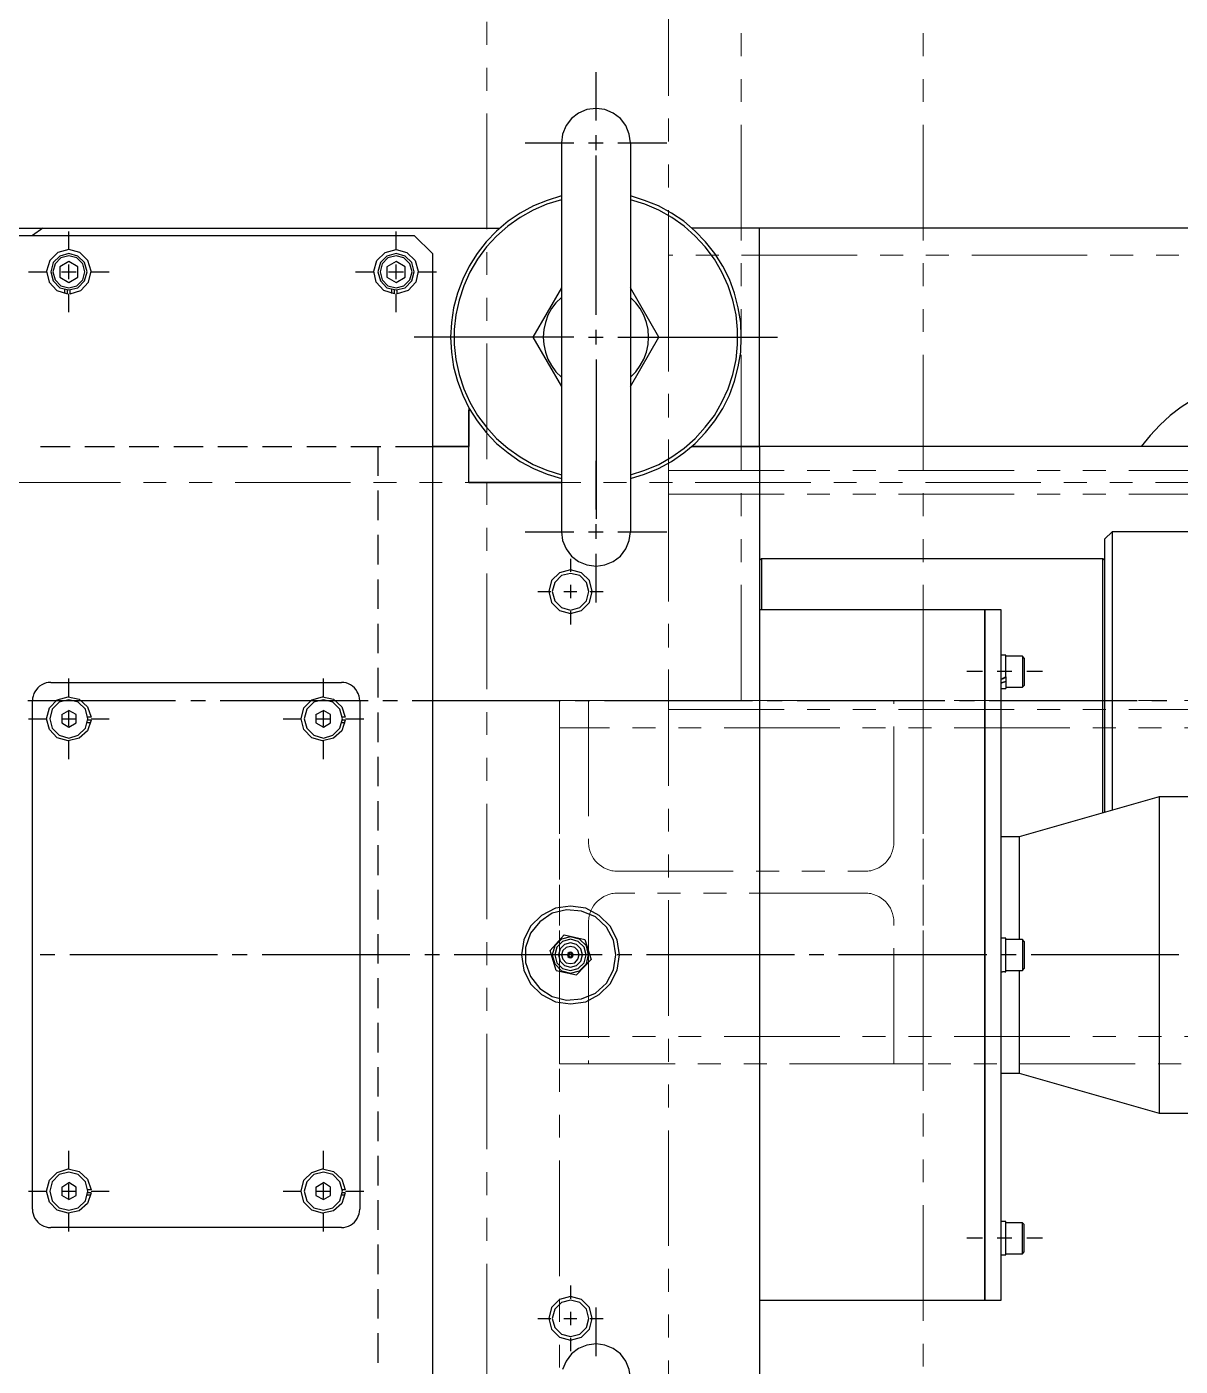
# Model space of a CAD drawing. Header units: millimetres. Extents: x -211 to 45495, y 24 to 52952.
# Drawn here: x 8537.3 to 8854.5, y 40402.3 to 40770.9 of the extents above; entities that cross this region are included whole.
import ezdxf

# ---------------------------------------------------------------- set-up
doc = ezdxf.new("R2010")
doc.units = ezdxf.units.MM
doc.linetypes.add('PHANTOM', pattern=[63.3, 31.8, -6.3, 6.3, -6.3, 6.3, -6.3])
doc.layers.add('Layer2', color=7, linetype='Continuous')

# ---------------------------------------------------------------- blocks, each defined once
blk = doc.blocks.new('BLKF1703')
at = {"layer": 'Layer2', "color": 7, "linetype": 'Continuous', "lineweight": 25}
for p, q in [((8538.85, 40445.54), (8538.85, 40444.85)), ((8538.85, 40444.85), (8539.02, 40444.24)), ((8539.02, 40444.24), (8539.19, 40443.64)), ((8539.19, 40443.64), (8539.45, 40443.04)), ((8539.45, 40443.04), (8539.88, 40442.44)), ((8539.88, 40442.44), (8540.31, 40442)), ((8540.31, 40442), (8540.74, 40441.57)), ((8540.74, 40441.57), (8541.35, 40441.14)), ((8541.35, 40441.14), (8541.95, 40440.89)), ((8541.95, 40440.89), (8542.55, 40440.71)), ((8542.55, 40440.71), (8543.15, 40440.54))]:
    blk.add_line(p, q, dxfattribs=at)
blk = doc.blocks.new('BLKF1704')
at = {"layer": 'Layer2', "color": 7, "linetype": 'Continuous', "lineweight": 25}
for p, q in [((8628.67, 40444.24), (8628.75, 40444.85)), ((8625.13, 40440.71), (8625.74, 40440.89)), ((8625.74, 40440.89), (8626.34, 40441.14)), ((8626.34, 40441.14), (8626.86, 40441.57)), ((8626.86, 40441.57), (8627.37, 40442)), ((8627.37, 40442), (8627.8, 40442.44)), ((8627.8, 40442.44), (8628.15, 40443.04)), ((8628.15, 40443.04), (8628.41, 40443.64)), ((8628.41, 40443.64), (8628.67, 40444.24)), ((8623.84, 40440.54), (8624.45, 40440.54)), ((8624.45, 40440.54), (8625.13, 40440.71))]:
    blk.add_line(p, q, dxfattribs=at)
blk = doc.blocks.new('BLKF1705')
at = {"layer": 'Layer2', "color": 7, "linetype": 'Continuous', "lineweight": 25}
for p, q in [((8625.13, 40590.38), (8624.45, 40590.47)), ((8625.74, 40590.12), (8625.13, 40590.38)), ((8626.34, 40589.86), (8625.74, 40590.12)), ((8626.86, 40589.52), (8626.34, 40589.86)), ((8627.37, 40589), (8626.86, 40589.52)), ((8627.8, 40588.57), (8627.37, 40589)), ((8628.15, 40587.97), (8627.8, 40588.57)), ((8628.41, 40587.45), (8628.15, 40587.97)), ((8628.67, 40586.76), (8628.41, 40587.45)), ((8628.75, 40586.16), (8628.67, 40586.76)), ((8628.84, 40585.47), (8628.75, 40586.16))]:
    blk.add_line(p, q, dxfattribs=at)
blk = doc.blocks.new('BLKF1706')
at = {"layer": 'Layer2', "color": 7, "linetype": 'Continuous', "lineweight": 25}
for p, q in [((8539.88, 40588.57), (8539.45, 40587.97)), ((8540.31, 40589), (8539.88, 40588.57)), ((8540.74, 40589.52), (8540.31, 40589)), ((8541.35, 40589.86), (8540.74, 40589.52)), ((8541.95, 40590.12), (8541.35, 40589.86)), ((8542.55, 40590.38), (8541.95, 40590.12)), ((8543.15, 40590.47), (8542.55, 40590.38)), ((8543.84, 40590.47), (8543.15, 40590.47)), ((8539.02, 40586.76), (8538.85, 40586.16)), ((8539.19, 40587.45), (8539.02, 40586.76)), ((8539.45, 40587.97), (8539.19, 40587.45))]:
    blk.add_line(p, q, dxfattribs=at)
blk = doc.blocks.new('BLKF1718')
at = {"layer": 'Layer2', "color": 7, "linetype": 'Continuous', "lineweight": 25}
for p, q in [((8678.87, 40526.4), (8675.86, 40523.47)), ((8682.66, 40528.38), (8678.87, 40526.4)), ((8686.79, 40528.98), (8682.66, 40528.38)), ((8691.01, 40528.38), (8686.79, 40528.98)), ((8694.72, 40526.4), (8691.01, 40528.38)), ((8697.73, 40523.47), (8694.72, 40526.4)), ((8675.86, 40523.47), (8673.96, 40519.68)), ((8699.62, 40519.68), (8697.73, 40523.47)), ((8673.96, 40519.68), (8673.36, 40515.55)), ((8700.31, 40515.55), (8699.62, 40519.68)), ((8673.36, 40515.55), (8673.96, 40511.33)), ((8673.96, 40511.33), (8675.86, 40507.54)), ((8697.73, 40507.54), (8699.62, 40511.33)), ((8675.86, 40507.54), (8678.87, 40504.61)), ((8694.72, 40504.61), (8697.73, 40507.54)), ((8678.87, 40504.61), (8682.66, 40502.63)), ((8691.01, 40502.63), (8694.72, 40504.61)), ((8682.66, 40502.63), (8686.79, 40502.03)), ((8686.79, 40502.03), (8691.01, 40502.63))]:
    blk.add_line(p, q, dxfattribs=at)
blk = doc.blocks.new('BLKF1719')
at = {"layer": 'Layer2', "color": 7, "linetype": 'Continuous', "lineweight": 25}
for p, q in [((8681.8, 40527), (8678.35, 40524.67)), ((8685.76, 40527.95), (8681.8, 40527)), ((8689.89, 40527.6), (8685.76, 40527.95)), ((8693.68, 40525.97), (8689.89, 40527.6)), ((8696.7, 40523.21), (8693.68, 40525.97)), ((8678.35, 40524.67), (8675.86, 40521.49)), ((8698.68, 40519.59), (8696.7, 40523.21)), ((8675.86, 40521.49), (8674.48, 40517.53)), ((8699.28, 40515.55), (8698.68, 40519.59)), ((8674.48, 40517.53), (8674.48, 40513.48)), ((8674.48, 40513.48), (8675.86, 40509.6)), ((8696.7, 40507.8), (8698.68, 40511.41)), ((8675.86, 40509.6), (8678.35, 40506.33)), ((8693.68, 40505.04), (8696.7, 40507.8)), ((8678.35, 40506.33), (8681.8, 40504.09)), ((8681.8, 40504.09), (8685.76, 40503.06)), ((8689.89, 40503.4), (8693.68, 40505.04)), ((8685.76, 40503.06), (8689.89, 40503.4))]:
    blk.add_line(p, q, dxfattribs=at)
blk = doc.blocks.new('BLKF1722')
at = {"layer": 'Layer2', "color": 7, "linetype": 'Continuous', "lineweight": 25}
for p, q in [((8868.58, 40673.14), (8864.96, 40671.84)), ((8872.37, 40674.17), (8868.58, 40673.14)), ((8876.16, 40674.94), (8872.37, 40674.17)), ((8879.95, 40675.37), (8876.16, 40674.94)), ((8883.82, 40675.55), (8879.95, 40675.37)), ((8861.43, 40670.21), (8858.07, 40668.4)), ((8864.96, 40671.84), (8861.43, 40670.21)), ((8854.8, 40666.25), (8851.79, 40663.92)), ((8858.07, 40668.4), (8854.8, 40666.25)), ((8851.79, 40663.92), (8848.95, 40661.34)), ((8848.95, 40661.34), (8846.28, 40658.5))]:
    blk.add_line(p, q, dxfattribs=at)
blk = doc.blocks.new('BLKF1911')
at = {"layer": 'Layer2', "color": 7, "linetype": 'Continuous', "lineweight": 25}
for p, q in [((8676.63, 40721.62), (8673.01, 40719.64)), ((8680.42, 40723.17), (8676.63, 40721.62)), ((8684.3, 40724.37), (8680.42, 40723.17)), ((8669.66, 40717.4), (8666.47, 40714.73)), ((8673.01, 40719.64), (8669.66, 40717.4)), ((8666.47, 40714.73), (8663.63, 40711.8)), ((8663.63, 40711.8), (8661.13, 40708.53)), ((8661.13, 40708.53), (8658.98, 40705.08)), ((8658.98, 40705.08), (8657.17, 40701.47)), ((8657.17, 40701.47), (8655.71, 40697.59)), ((8655.71, 40697.59), (8654.67, 40693.63)), ((8654.67, 40693.63), (8654.07, 40689.58)), ((8654.07, 40689.58), (8653.81, 40685.54)), ((8653.81, 40685.54), (8654.07, 40681.4)), ((8654.07, 40681.4), (8654.67, 40677.35)), ((8654.67, 40677.35), (8655.71, 40673.39)), ((8655.71, 40673.39), (8657.17, 40669.6)), ((8657.17, 40669.6), (8658.98, 40665.9)), ((8658.98, 40665.9), (8661.13, 40662.46)), ((8661.13, 40662.46), (8663.63, 40659.27)), ((8663.63, 40659.27), (8666.47, 40656.26)), ((8666.47, 40656.26), (8669.66, 40653.67)), ((8669.66, 40653.67), (8673.01, 40651.35)), ((8673.01, 40651.35), (8676.63, 40649.37)), ((8676.63, 40649.37), (8680.42, 40647.82))]:
    blk.add_line(p, q, dxfattribs=at)
blk = doc.blocks.new('BLKF1912')
at = {"layer": 'Layer2', "color": 7, "linetype": 'Continuous', "lineweight": 25}
for p, q in [((8710.99, 40721.62), (8707.2, 40723.17)), ((8714.61, 40719.64), (8710.99, 40721.62)), ((8717.97, 40717.4), (8714.61, 40719.64)), ((8721.15, 40714.73), (8717.97, 40717.4)), ((8723.99, 40711.8), (8721.15, 40714.73)), ((8726.49, 40708.53), (8723.99, 40711.8)), ((8728.73, 40705.08), (8726.49, 40708.53)), ((8730.54, 40701.47), (8728.73, 40705.08)), ((8731.92, 40697.59), (8730.54, 40701.47)), ((8732.95, 40693.63), (8731.92, 40697.59)), ((8733.64, 40689.58), (8732.95, 40693.63)), ((8733.81, 40685.54), (8733.64, 40689.58)), ((8733.64, 40681.4), (8733.81, 40685.54)), ((8732.95, 40677.35), (8733.64, 40681.4)), ((8731.92, 40673.39), (8732.95, 40677.35)), ((8730.54, 40669.6), (8731.92, 40673.39)), ((8728.73, 40665.9), (8730.54, 40669.6)), ((8726.49, 40662.46), (8728.73, 40665.9)), ((8723.99, 40659.27), (8726.49, 40662.46)), ((8721.15, 40656.26), (8723.99, 40659.27)), ((8717.97, 40653.67), (8721.15, 40656.26)), ((8710.99, 40649.37), (8714.61, 40651.35)), ((8714.61, 40651.35), (8717.97, 40653.67)), ((8703.33, 40646.61), (8707.2, 40647.82)), ((8707.2, 40647.82), (8710.99, 40649.37))]:
    blk.add_line(p, q, dxfattribs=at)
blk = doc.blocks.new('BLKF1913')
at = {"layer": 'Layer2', "color": 7, "linetype": 'Continuous', "lineweight": 25}
for p, q in [((8680.33, 40722.13), (8676.55, 40720.5)), ((8684.3, 40723.34), (8680.33, 40722.13)), ((8672.93, 40718.43), (8669.57, 40716.11)), ((8676.55, 40720.5), (8672.93, 40718.43)), ((8669.57, 40716.11), (8666.47, 40713.35)), ((8663.71, 40710.34), (8661.22, 40706.98)), ((8666.47, 40713.35), (8663.71, 40710.34)), ((8661.22, 40706.98), (8659.15, 40703.45)), ((8659.15, 40703.45), (8657.51, 40699.66)), ((8657.51, 40699.66), (8656.22, 40695.7)), ((8656.22, 40695.7), (8655.27, 40691.65)), ((8655.27, 40691.65), (8654.84, 40687.6)), ((8654.84, 40687.6), (8654.84, 40683.47)), ((8654.84, 40683.47), (8655.27, 40679.34)), ((8655.27, 40679.34), (8656.22, 40675.29)), ((8656.22, 40675.29), (8657.51, 40671.33)), ((8657.51, 40671.33), (8659.15, 40667.62)), ((8659.15, 40667.62), (8661.22, 40664.01)), ((8661.22, 40664.01), (8663.71, 40660.73)), ((8663.71, 40660.73), (8666.47, 40657.63)), ((8666.47, 40657.63), (8669.57, 40654.97)), ((8669.57, 40654.97), (8672.93, 40652.55)), ((8672.93, 40652.55), (8676.55, 40650.49)), ((8676.55, 40650.49), (8680.33, 40648.94))]:
    blk.add_line(p, q, dxfattribs=at)
blk = doc.blocks.new('BLKF1914')
at = {"layer": 'Layer2', "color": 7, "linetype": 'Continuous', "lineweight": 25}
for p, q in [((8711.08, 40720.5), (8707.29, 40722.13)), ((8714.69, 40718.43), (8711.08, 40720.5)), ((8718.05, 40716.11), (8714.69, 40718.43)), ((8721.15, 40713.35), (8718.05, 40716.11)), ((8723.91, 40710.34), (8721.15, 40713.35)), ((8726.41, 40706.98), (8723.91, 40710.34)), ((8728.47, 40703.45), (8726.41, 40706.98)), ((8730.19, 40699.66), (8728.47, 40703.45)), ((8731.49, 40695.7), (8730.19, 40699.66)), ((8732.35, 40691.65), (8731.49, 40695.7)), ((8732.78, 40687.6), (8732.35, 40691.65)), ((8732.78, 40683.47), (8732.78, 40687.6)), ((8732.35, 40679.34), (8732.78, 40683.47)), ((8731.49, 40675.29), (8732.35, 40679.34)), ((8730.19, 40671.33), (8731.49, 40675.29)), ((8728.47, 40667.62), (8730.19, 40671.33)), ((8726.41, 40664.01), (8728.47, 40667.62)), ((8723.91, 40660.73), (8726.41, 40664.01)), ((8721.15, 40657.63), (8723.91, 40660.73)), ((8714.69, 40652.55), (8718.05, 40654.97)), ((8718.05, 40654.97), (8721.15, 40657.63)), ((8711.08, 40650.49), (8714.69, 40652.55)), ((8703.33, 40647.65), (8707.29, 40648.94)), ((8707.29, 40648.94), (8711.08, 40650.49))]:
    blk.add_line(p, q, dxfattribs=at)
blk = doc.blocks.new('BLKF1915')
at = {"layer": 'Layer2', "color": 7, "linetype": 'Continuous', "lineweight": 25}
for p, q in [((8706, 40693.37), (8704.79, 40695.01)), ((8707.03, 40691.56), (8706, 40693.37)), ((8707.72, 40689.58), (8707.03, 40691.56)), ((8708.15, 40687.6), (8707.72, 40689.58)), ((8708.32, 40685.54), (8708.15, 40687.6)), ((8708.15, 40683.47), (8708.32, 40685.54)), ((8707.03, 40679.51), (8707.72, 40681.4)), ((8707.72, 40681.4), (8708.15, 40683.47)), ((8704.79, 40675.98), (8706, 40677.7)), ((8706, 40677.7), (8707.03, 40679.51)), ((8703.33, 40674.51), (8704.79, 40675.98))]:
    blk.add_line(p, q, dxfattribs=at)
blk = doc.blocks.new('BLKF1916')
at = {"layer": 'Layer2', "color": 7, "linetype": 'Continuous', "lineweight": 25}
for p, q in [((8684.3, 40696.47), (8682.83, 40695.01)), ((8680.59, 40691.56), (8679.9, 40689.58)), ((8681.63, 40693.37), (8680.59, 40691.56)), ((8682.83, 40695.01), (8681.63, 40693.37)), ((8679.9, 40689.58), (8679.47, 40687.6)), ((8679.47, 40687.6), (8679.3, 40685.54)), ((8679.3, 40685.54), (8679.47, 40683.47)), ((8679.47, 40683.47), (8679.9, 40681.4)), ((8679.9, 40681.4), (8680.59, 40679.51)), ((8680.59, 40679.51), (8681.63, 40677.7)), ((8681.63, 40677.7), (8682.83, 40675.98))]:
    blk.add_line(p, q, dxfattribs=at)
blk = doc.blocks.new('BLKF1917')
at = {"layer": 'Layer2', "color": 7, "linetype": 'Continuous', "lineweight": 25}
for p, q in [((8684.3, 40631.97), (8684.64, 40629.56)), ((8684.64, 40629.56), (8685.59, 40627.24)), ((8702.03, 40627.24), (8702.98, 40629.56)), ((8685.59, 40627.24), (8687.14, 40625.26)), ((8687.14, 40625.26), (8689.03, 40623.79)), ((8698.59, 40623.79), (8700.57, 40625.26)), ((8700.57, 40625.26), (8702.03, 40627.24)), ((8689.03, 40623.79), (8691.36, 40622.84)), ((8691.36, 40622.84), (8693.85, 40622.5)), ((8693.85, 40622.5), (8696.27, 40622.84)), ((8696.27, 40622.84), (8698.59, 40623.79))]:
    blk.add_line(p, q, dxfattribs=at)
blk = doc.blocks.new('BLKF1918')
at = {"layer": 'Layer2', "color": 7, "linetype": 'Continuous', "lineweight": 25}
for p, q in [((8689.03, 40747.19), (8687.14, 40745.73)), ((8691.36, 40748.14), (8689.03, 40747.19)), ((8693.85, 40748.49), (8691.36, 40748.14)), ((8696.27, 40748.14), (8693.85, 40748.49)), ((8698.59, 40747.19), (8696.27, 40748.14)), ((8700.57, 40745.73), (8698.59, 40747.19)), ((8685.59, 40743.75), (8684.64, 40741.42)), ((8687.14, 40745.73), (8685.59, 40743.75)), ((8702.03, 40743.75), (8700.57, 40745.73)), ((8702.98, 40741.42), (8702.03, 40743.75)), ((8703.33, 40739.01), (8702.98, 40741.42))]:
    blk.add_line(p, q, dxfattribs=at)
blk = doc.blocks.new('BLKF1926')
at = {"layer": 'Layer2', "color": 7, "linetype": 'Continuous', "lineweight": 25}
for p, q in [((8691.36, 40408.16), (8689.03, 40407.21)), ((8693.85, 40408.51), (8691.36, 40408.16)), ((8696.27, 40408.16), (8693.85, 40408.51)), ((8698.59, 40407.21), (8696.27, 40408.16)), ((8687.14, 40405.75), (8685.59, 40403.77)), ((8689.03, 40407.21), (8687.14, 40405.75)), ((8700.57, 40405.75), (8698.59, 40407.21)), ((8702.03, 40403.77), (8700.57, 40405.75)), ((8685.59, 40403.77), (8684.64, 40401.45)), ((8702.98, 40401.45), (8702.03, 40403.77)), ((8703.33, 40399.03), (8702.98, 40401.45))]:
    blk.add_line(p, q, dxfattribs=at)
blk = doc.blocks.new('BLKF2001')
at = {"layer": 'Layer2', "color": 7, "linetype": 'Continuous', "lineweight": 25}
for p, q in [((8806.41, 40591.93), (8806.49, 40592.02)), ((8805.29, 40591.41), (8805.46, 40591.5)), ((8805.46, 40591.5), (8805.54, 40591.5)), ((8805.54, 40591.5), (8805.63, 40591.59)), ((8805.63, 40591.59), (8805.72, 40591.67)), ((8805.72, 40591.67), (8805.89, 40591.67)), ((8805.89, 40591.67), (8805.97, 40591.76)), ((8805.97, 40591.76), (8806.06, 40591.76)), ((8806.06, 40591.76), (8806.15, 40591.84)), ((8806.15, 40591.84), (8806.32, 40591.93)), ((8806.32, 40591.93), (8806.41, 40591.93))]:
    blk.add_line(p, q, dxfattribs=at)
blk = doc.blocks.new('BLKF2002')
at = {"layer": 'Layer2', "color": 7, "linetype": 'Continuous', "lineweight": 25}
for p, q in [((8805.29, 40590.38), (8805.46, 40590.38)), ((8805.46, 40590.38), (8805.54, 40590.47)), ((8805.54, 40590.47), (8805.63, 40590.47)), ((8805.63, 40590.47), (8805.72, 40590.55)), ((8805.72, 40590.55), (8805.89, 40590.55)), ((8805.89, 40590.55), (8805.97, 40590.64)), ((8805.97, 40590.64), (8806.06, 40590.64)), ((8806.06, 40590.64), (8806.15, 40590.72)), ((8806.15, 40590.72), (8806.32, 40590.72)), ((8806.32, 40590.72), (8806.41, 40590.81)), ((8806.41, 40590.81), (8806.49, 40590.81))]:
    blk.add_line(p, q, dxfattribs=at)
blk = doc.blocks.new('BLKF2003')
at = {"layer": 'Layer2', "color": 7, "linetype": 'Continuous', "lineweight": 25}
for p, q in [((8805.29, 40591.41), (8805.46, 40591.5)), ((8805.46, 40591.5), (8805.63, 40591.5)), ((8805.63, 40591.5), (8805.72, 40591.59)), ((8805.72, 40591.59), (8805.89, 40591.59)), ((8805.89, 40591.59), (8805.97, 40591.67)), ((8805.97, 40591.67), (8806.06, 40591.67)), ((8806.06, 40591.67), (8806.15, 40591.76)), ((8806.15, 40591.76), (8806.32, 40591.76)), ((8806.32, 40591.76), (8806.41, 40591.84)), ((8806.41, 40591.84), (8806.49, 40591.84))]:
    blk.add_line(p, q, dxfattribs=at)
blk = doc.blocks.new('BLKF2004')
at = {"layer": 'Layer2', "color": 7, "linetype": 'Continuous', "lineweight": 25}
for p, q in [((8805.97, 40510.98), (8806.23, 40510.98)), ((8806.23, 40510.98), (8806.32, 40510.9)), ((8806.32, 40510.9), (8806.58, 40510.9))]:
    blk.add_line(p, q, dxfattribs=at)
blk = doc.blocks.new('BLKF2033')
at = {"layer": 'Layer2', "color": 7, "linetype": 'Continuous', "lineweight": 25}
for p, q in [((8546.17, 40585.04), (8544.27, 40583.15)), ((8548.84, 40585.73), (8546.17, 40585.04)), ((8551.42, 40585.04), (8548.84, 40585.73)), ((8553.4, 40583.15), (8551.42, 40585.04)), ((8544.27, 40583.15), (8543.58, 40580.48)), ((8554.09, 40580.48), (8553.4, 40583.15)), ((8543.58, 40580.48), (8544.27, 40577.89)), ((8544.27, 40577.89), (8546.17, 40576)), ((8551.42, 40576), (8553.4, 40577.89)), ((8546.17, 40576), (8548.84, 40575.22)), ((8548.84, 40575.22), (8551.42, 40576))]:
    blk.add_line(p, q, dxfattribs=at)
blk = doc.blocks.new('BLKF2034')
at = {"layer": 'Layer2', "color": 7, "linetype": 'Continuous', "lineweight": 25}
for p, q in [((8616.18, 40585.04), (8614.28, 40583.15)), ((8618.85, 40585.73), (8616.18, 40585.04)), ((8621.43, 40585.04), (8618.85, 40585.73)), ((8623.33, 40583.15), (8621.43, 40585.04)), ((8614.28, 40583.15), (8613.6, 40580.48)), ((8624.1, 40580.48), (8623.33, 40583.15)), ((8613.6, 40580.48), (8614.28, 40577.89)), ((8614.28, 40577.89), (8616.18, 40576)), ((8621.43, 40576), (8623.33, 40577.89)), ((8616.18, 40576), (8618.85, 40575.22)), ((8618.85, 40575.22), (8621.43, 40576))]:
    blk.add_line(p, q, dxfattribs=at)
blk = doc.blocks.new('BLKF2035')
at = {"layer": 'Layer2', "color": 7, "linetype": 'Continuous', "lineweight": 25}
for p, q in [((8548.84, 40455.78), (8546.17, 40455.09)), ((8551.42, 40455.09), (8548.84, 40455.78)), ((8544.27, 40453.11), (8543.58, 40450.53)), ((8546.17, 40455.09), (8544.27, 40453.11)), ((8553.4, 40453.11), (8551.42, 40455.09)), ((8554.09, 40450.53), (8553.4, 40453.11)), ((8543.58, 40450.53), (8544.27, 40447.86)), ((8544.27, 40447.86), (8546.17, 40445.97)), ((8546.17, 40445.97), (8548.84, 40445.28)), ((8548.84, 40445.28), (8551.42, 40445.97)), ((8551.42, 40445.97), (8553.4, 40447.86))]:
    blk.add_line(p, q, dxfattribs=at)
blk = doc.blocks.new('BLKF2036')
at = {"layer": 'Layer2', "color": 7, "linetype": 'Continuous', "lineweight": 25}
for p, q in [((8618.85, 40455.78), (8616.18, 40455.09)), ((8621.43, 40455.09), (8618.85, 40455.78)), ((8614.28, 40453.11), (8613.6, 40450.53)), ((8616.18, 40455.09), (8614.28, 40453.11)), ((8623.33, 40453.11), (8621.43, 40455.09)), ((8624.1, 40450.53), (8623.33, 40453.11)), ((8613.6, 40450.53), (8614.28, 40447.86)), ((8614.28, 40447.86), (8616.18, 40445.97)), ((8616.18, 40445.97), (8618.85, 40445.28)), ((8618.85, 40445.28), (8621.43, 40445.97)), ((8621.43, 40445.97), (8623.33, 40447.86))]:
    blk.add_line(p, q, dxfattribs=at)
blk = doc.blocks.new('BLKF2109')
at = {"layer": 'Layer2', "color": 7, "linetype": 'Continuous', "lineweight": 25}
for p, q in [((8686.36, 40515.72), (8686.28, 40515.55)), ((8686.28, 40515.55), (8686.36, 40515.29)), ((8686.53, 40515.98), (8686.36, 40515.72)), ((8686.36, 40515.29), (8686.53, 40515.12)), ((8687.05, 40515.98), (8686.53, 40515.98)), ((8686.53, 40515.12), (8686.79, 40515.03)), ((8686.79, 40515.03), (8687.05, 40515.12)), ((8687.22, 40515.72), (8687.05, 40515.98)), ((8687.05, 40515.12), (8687.22, 40515.29)), ((8687.31, 40515.55), (8687.22, 40515.72))]:
    blk.add_line(p, q, dxfattribs=at)
blk = doc.blocks.new('BLKF2110')
at = {"layer": 'Layer2', "color": 7, "linetype": 'Continuous', "lineweight": 25}
for p, q in [((8686.1, 40515.89), (8686.02, 40515.55)), ((8686.02, 40515.55), (8686.1, 40515.12)), ((8686.45, 40516.15), (8686.1, 40515.89)), ((8686.1, 40515.12), (8686.45, 40514.86)), ((8686.79, 40516.32), (8686.45, 40516.15)), ((8686.45, 40514.86), (8686.79, 40514.77)), ((8687.22, 40516.15), (8686.79, 40516.32)), ((8686.79, 40514.77), (8687.22, 40514.86)), ((8687.48, 40515.89), (8687.22, 40516.15)), ((8687.22, 40514.86), (8687.48, 40515.12)), ((8687.57, 40515.55), (8687.48, 40515.89))]:
    blk.add_line(p, q, dxfattribs=at)
blk = doc.blocks.new('BLKF2111')
at = {"layer": 'Layer2', "color": 7, "linetype": 'Continuous', "lineweight": 25}
for p, q in [((8684.73, 40516.75), (8684.38, 40515.55)), ((8684.38, 40515.55), (8684.73, 40514.34)), ((8685.59, 40517.61), (8684.73, 40516.75)), ((8686.79, 40517.87), (8685.59, 40517.61)), ((8688, 40517.61), (8686.79, 40517.87)), ((8688.86, 40516.75), (8688, 40517.61)), ((8689.2, 40515.55), (8688.86, 40516.75)), ((8684.73, 40514.34), (8685.59, 40513.39)), ((8685.59, 40513.39), (8686.79, 40513.14)), ((8686.79, 40513.14), (8688, 40513.39)), ((8688, 40513.39), (8688.86, 40514.34))]:
    blk.add_line(p, q, dxfattribs=at)
blk = doc.blocks.new('BLKF2112')
at = {"layer": 'Layer2', "color": 7, "linetype": 'Continuous', "lineweight": 25}
for p, q in [((8685.16, 40518.39), (8683.95, 40517.18)), ((8686.79, 40518.82), (8685.16, 40518.39)), ((8688.43, 40518.39), (8686.79, 40518.82)), ((8689.63, 40517.18), (8688.43, 40518.39)), ((8683.95, 40517.18), (8683.52, 40515.55)), ((8683.52, 40515.55), (8683.95, 40513.82)), ((8690.15, 40515.55), (8689.63, 40517.18)), ((8683.95, 40513.82), (8685.16, 40512.62)), ((8685.16, 40512.62), (8686.79, 40512.19)), ((8686.79, 40512.19), (8688.43, 40512.62)), ((8688.43, 40512.62), (8689.63, 40513.82))]:
    blk.add_line(p, q, dxfattribs=at)
blk = doc.blocks.new('BLKF2113')
at = {"layer": 'Layer2', "color": 7, "linetype": 'Continuous', "lineweight": 25}
for p, q in [((8684.64, 40519.25), (8683.09, 40517.7)), ((8686.79, 40519.85), (8684.64, 40519.25)), ((8688.95, 40519.25), (8686.79, 40519.85)), ((8690.58, 40517.7), (8688.95, 40519.25)), ((8683.09, 40517.7), (8682.49, 40515.55)), ((8682.49, 40515.55), (8683.09, 40513.39)), ((8691.1, 40515.55), (8690.58, 40517.7)), ((8683.09, 40513.39), (8684.64, 40511.76)), ((8684.64, 40511.76), (8686.79, 40511.24)), ((8686.79, 40511.24), (8688.95, 40511.76)), ((8688.95, 40511.76), (8690.58, 40513.39))]:
    blk.add_line(p, q, dxfattribs=at)
blk = doc.blocks.new('BLKF2114')
at = {"layer": 'Layer2', "color": 7, "linetype": 'Continuous', "lineweight": 25}
for p, q in [((8684.3, 40519.85), (8682.49, 40518.04)), ((8686.79, 40520.54), (8684.3, 40519.85)), ((8689.29, 40519.85), (8686.79, 40520.54)), ((8691.18, 40518.04), (8689.29, 40519.85)), ((8682.49, 40518.04), (8681.8, 40515.55)), ((8681.8, 40515.55), (8682.49, 40513.05)), ((8691.79, 40515.55), (8691.18, 40518.04)), ((8682.49, 40513.05), (8684.3, 40511.15)), ((8684.3, 40511.15), (8686.79, 40510.55)), ((8686.79, 40510.55), (8689.29, 40511.15)), ((8689.29, 40511.15), (8691.18, 40513.05))]:
    blk.add_line(p, q, dxfattribs=at)
blk = doc.blocks.new('BLKF2142')
at = {"layer": 'Layer2', "color": 7, "linetype": 'Continuous', "lineweight": 25}
for p, q in [((8546.6, 40707.32), (8545.05, 40705.69)), ((8548.84, 40707.93), (8546.6, 40707.32)), ((8550.99, 40707.32), (8548.84, 40707.93)), ((8552.63, 40705.69), (8550.99, 40707.32)), ((8545.05, 40705.69), (8544.45, 40703.53)), ((8544.45, 40703.53), (8545.05, 40701.29)), ((8553.23, 40703.53), (8552.63, 40705.69)), ((8545.05, 40701.29), (8546.6, 40699.66)), ((8546.6, 40699.66), (8548.84, 40699.14)), ((8548.84, 40699.14), (8550.99, 40699.66)), ((8550.99, 40699.66), (8552.63, 40701.29))]:
    blk.add_line(p, q, dxfattribs=at)
blk = doc.blocks.new('BLKF2143')
at = {"layer": 'Layer2', "color": 7, "linetype": 'Continuous', "lineweight": 25}
for p, q in [((8546.34, 40707.84), (8544.53, 40706.03)), ((8548.84, 40708.53), (8546.34, 40707.84)), ((8551.34, 40707.84), (8548.84, 40708.53)), ((8553.14, 40706.03), (8551.34, 40707.84)), ((8544.53, 40706.03), (8543.84, 40703.53)), ((8543.84, 40703.53), (8544.53, 40701.04)), ((8553.83, 40703.53), (8553.14, 40706.03)), ((8544.53, 40701.04), (8546.34, 40699.14)), ((8546.34, 40699.14), (8548.84, 40698.54)), ((8548.84, 40698.54), (8551.34, 40699.14)), ((8551.34, 40699.14), (8553.14, 40701.04))]:
    blk.add_line(p, q, dxfattribs=at)
blk = doc.blocks.new('BLKF2144')
at = {"layer": 'Layer2', "color": 7, "linetype": 'Continuous', "lineweight": 25}
for p, q in [((8636.33, 40707.84), (8634.52, 40706.03)), ((8638.83, 40708.53), (8636.33, 40707.84)), ((8641.32, 40707.84), (8638.83, 40708.53)), ((8643.13, 40706.03), (8641.32, 40707.84)), ((8634.52, 40706.03), (8633.83, 40703.53)), ((8633.83, 40703.53), (8634.52, 40701.04)), ((8643.82, 40703.53), (8643.13, 40706.03)), ((8634.52, 40701.04), (8636.33, 40699.14)), ((8636.33, 40699.14), (8638.83, 40698.54)), ((8638.83, 40698.54), (8641.32, 40699.14)), ((8641.32, 40699.14), (8643.13, 40701.04))]:
    blk.add_line(p, q, dxfattribs=at)
blk = doc.blocks.new('BLKF2145')
at = {"layer": 'Layer2', "color": 7, "linetype": 'Continuous', "lineweight": 25}
for p, q in [((8636.59, 40707.32), (8635.04, 40705.69)), ((8638.83, 40707.93), (8636.59, 40707.32)), ((8640.98, 40707.32), (8638.83, 40707.93)), ((8642.62, 40705.69), (8640.98, 40707.32)), ((8635.04, 40705.69), (8634.44, 40703.53)), ((8634.44, 40703.53), (8635.04, 40701.29)), ((8643.22, 40703.53), (8642.62, 40705.69)), ((8635.04, 40701.29), (8636.59, 40699.66)), ((8636.59, 40699.66), (8638.83, 40699.14)), ((8638.83, 40699.14), (8640.98, 40699.66)), ((8640.98, 40699.66), (8642.62, 40701.29))]:
    blk.add_line(p, q, dxfattribs=at)
blk = doc.blocks.new('BLKF2275')
at = {"layer": 'Layer2', "color": 7, "linetype": 'Continuous', "lineweight": 25}
for p, q in [((8543.58, 40706.63), (8542.72, 40703.71)), ((8545.82, 40708.79), (8543.58, 40706.63)), ((8548.84, 40709.65), (8545.82, 40708.79)), ((8551.85, 40708.79), (8548.84, 40709.65)), ((8554, 40706.63), (8551.85, 40708.79)), ((8554.95, 40703.71), (8554, 40706.63)), ((8542.72, 40703.71), (8543.41, 40700.69)), ((8554.26, 40700.69), (8554.95, 40703.71)), ((8543.41, 40700.69), (8545.48, 40698.37)), ((8552.11, 40698.37), (8554.26, 40700.69)), ((8549.18, 40697.42), (8552.11, 40698.37))]:
    blk.add_line(p, q, dxfattribs=at)
blk = doc.blocks.new('BLKF2276')
at = {"layer": 'Layer2', "color": 7, "linetype": 'Continuous', "lineweight": 25}
for p, q in [((8632.71, 40703.71), (8633.57, 40706.63)), ((8633.57, 40706.63), (8635.81, 40708.79)), ((8635.81, 40708.79), (8638.83, 40709.65)), ((8638.83, 40709.65), (8641.84, 40708.79)), ((8641.84, 40708.79), (8644.08, 40706.63)), ((8644.08, 40706.63), (8644.94, 40703.71)), ((8633.4, 40700.69), (8632.71, 40703.71)), ((8644.94, 40703.71), (8644.25, 40700.69)), ((8635.47, 40698.37), (8633.4, 40700.69)), ((8644.25, 40700.69), (8642.19, 40698.37)), ((8638.4, 40697.42), (8635.47, 40698.37))]:
    blk.add_line(p, q, dxfattribs=at)
blk = doc.blocks.new('BLKF2294')
at = {"layer": 'Layer2', "color": 7, "linetype": 'Continuous', "lineweight": 25}
for p, q in [((8543.5, 40583.49), (8545.65, 40585.73)), ((8545.65, 40585.73), (8548.67, 40586.59)), ((8548.67, 40586.59), (8551.68, 40585.9)), ((8551.68, 40585.9), (8553.92, 40583.83)), ((8542.72, 40580.48), (8543.5, 40583.49)), ((8543.5, 40577.55), (8542.72, 40580.48)), ((8545.65, 40575.31), (8543.5, 40577.55)), ((8553.92, 40577.2), (8551.68, 40575.14)), ((8554.95, 40580.13), (8553.92, 40577.2)), ((8548.67, 40574.45), (8545.65, 40575.31)), ((8551.68, 40575.14), (8548.67, 40574.45))]:
    blk.add_line(p, q, dxfattribs=at)
blk = doc.blocks.new('BLKF2295')
at = {"layer": 'Layer2', "color": 7, "linetype": 'Continuous', "lineweight": 25}
for p, q in [((8613.51, 40583.49), (8615.66, 40585.73)), ((8615.66, 40585.73), (8618.59, 40586.59)), ((8618.59, 40586.59), (8621.6, 40585.9)), ((8621.6, 40585.9), (8623.93, 40583.83)), ((8612.73, 40580.48), (8613.51, 40583.49)), ((8613.51, 40577.55), (8612.73, 40580.48)), ((8615.66, 40575.31), (8613.51, 40577.55)), ((8623.93, 40577.2), (8621.6, 40575.14)), ((8624.88, 40580.13), (8623.93, 40577.2)), ((8618.59, 40574.45), (8615.66, 40575.31)), ((8621.6, 40575.14), (8618.59, 40574.45))]:
    blk.add_line(p, q, dxfattribs=at)
blk = doc.blocks.new('BLKF2296')
at = {"layer": 'Layer2', "color": 7, "linetype": 'Continuous', "lineweight": 25}
for p, q in [((8543.5, 40453.54), (8545.65, 40455.7)), ((8545.65, 40455.7), (8548.67, 40456.64)), ((8548.67, 40456.64), (8551.68, 40455.96)), ((8551.68, 40455.96), (8553.92, 40453.8)), ((8542.72, 40450.53), (8543.5, 40453.54)), ((8543.5, 40447.52), (8542.72, 40450.53)), ((8554.95, 40450.1), (8553.92, 40447.17)), ((8545.65, 40445.28), (8543.5, 40447.52)), ((8548.67, 40444.42), (8545.65, 40445.28)), ((8551.68, 40445.1), (8548.67, 40444.42)), ((8553.92, 40447.17), (8551.68, 40445.1))]:
    blk.add_line(p, q, dxfattribs=at)
blk = doc.blocks.new('BLKF2297')
at = {"layer": 'Layer2', "color": 7, "linetype": 'Continuous', "lineweight": 25}
for p, q in [((8613.51, 40453.54), (8615.66, 40455.7)), ((8615.66, 40455.7), (8618.59, 40456.64)), ((8618.59, 40456.64), (8621.6, 40455.96)), ((8621.6, 40455.96), (8623.93, 40453.8)), ((8612.73, 40450.53), (8613.51, 40453.54)), ((8613.51, 40447.52), (8612.73, 40450.53)), ((8624.88, 40450.1), (8623.93, 40447.17)), ((8615.66, 40445.28), (8613.51, 40447.52)), ((8618.59, 40444.42), (8615.66, 40445.28)), ((8621.6, 40445.1), (8618.59, 40444.42)), ((8623.93, 40447.17), (8621.6, 40445.1))]:
    blk.add_line(p, q, dxfattribs=at)
blk = doc.blocks.new('BLKF2328')
at = {"layer": 'Layer2', "color": 7, "linetype": 'Continuous', "lineweight": 25}
for p, q in [((8686.79, 40621.47), (8683.78, 40620.69)), ((8689.81, 40620.69), (8686.79, 40621.47)), ((8681.63, 40618.54), (8680.85, 40615.52)), ((8683.78, 40620.69), (8681.63, 40618.54)), ((8692.05, 40618.54), (8689.81, 40620.69)), ((8692.82, 40615.52), (8692.05, 40618.54)), ((8680.85, 40615.52), (8681.63, 40612.51)), ((8681.63, 40612.51), (8683.78, 40610.27)), ((8689.81, 40610.27), (8692.05, 40612.51)), ((8683.78, 40610.27), (8686.79, 40609.5)), ((8686.79, 40609.5), (8689.81, 40610.27))]:
    blk.add_line(p, q, dxfattribs=at)
blk = doc.blocks.new('BLKF2329')
at = {"layer": 'Layer2', "color": 7, "linetype": 'Continuous', "lineweight": 25}
for p, q in [((8682.49, 40618.02), (8681.8, 40615.52)), ((8684.3, 40619.92), (8682.49, 40618.02)), ((8686.79, 40620.52), (8684.3, 40619.92)), ((8689.38, 40619.92), (8686.79, 40620.52)), ((8691.18, 40618.02), (8689.38, 40619.92)), ((8691.87, 40615.52), (8691.18, 40618.02)), ((8681.8, 40615.52), (8682.49, 40612.94)), ((8682.49, 40612.94), (8684.3, 40611.13)), ((8684.3, 40611.13), (8686.79, 40610.44)), ((8686.79, 40610.44), (8689.38, 40611.13)), ((8689.38, 40611.13), (8691.18, 40612.94))]:
    blk.add_line(p, q, dxfattribs=at)
blk = doc.blocks.new('BLKF2330')
at = {"layer": 'Layer2', "color": 7, "linetype": 'Continuous', "lineweight": 25}
for p, q in [((8683.78, 40420.73), (8681.63, 40418.5)), ((8686.79, 40421.51), (8683.78, 40420.73)), ((8689.81, 40420.73), (8686.79, 40421.51)), ((8692.05, 40418.5), (8689.81, 40420.73)), ((8681.63, 40418.5), (8680.85, 40415.48)), ((8680.85, 40415.48), (8681.63, 40412.55)), ((8692.82, 40415.48), (8692.05, 40418.5)), ((8681.63, 40412.55), (8683.78, 40410.31)), ((8689.81, 40410.31), (8692.05, 40412.55)), ((8683.78, 40410.31), (8686.79, 40409.54)), ((8686.79, 40409.54), (8689.81, 40410.31))]:
    blk.add_line(p, q, dxfattribs=at)
blk = doc.blocks.new('BLKF2331')
at = {"layer": 'Layer2', "color": 7, "linetype": 'Continuous', "lineweight": 25}
for p, q in [((8684.3, 40419.87), (8682.49, 40418.07)), ((8686.79, 40420.56), (8684.3, 40419.87)), ((8689.38, 40419.87), (8686.79, 40420.56)), ((8691.18, 40418.07), (8689.38, 40419.87)), ((8682.49, 40418.07), (8681.8, 40415.48)), ((8681.8, 40415.48), (8682.49, 40412.98)), ((8691.87, 40415.48), (8691.18, 40418.07)), ((8682.49, 40412.98), (8684.3, 40411.18)), ((8689.38, 40411.18), (8691.18, 40412.98)), ((8684.3, 40411.18), (8686.79, 40410.49)), ((8686.79, 40410.49), (8689.38, 40411.18))]:
    blk.add_line(p, q, dxfattribs=at)
blk = doc.blocks.new('BLKF1660')
at = {"layer": 'Layer2', "color": 7, "linetype": 'Continuous', "lineweight": 25}
for p, q in [((8693.85, 40745.13), (8693.85, 40758.47)), ((8684.64, 40741.42), (8684.3, 40739.01)), ((8693.85, 40736.95), (8693.85, 40741.08)), ((8674.31, 40739.01), (8687.74, 40739.01)), ((8684.3, 40739.01), (8684.3, 40631.97)), ((8691.79, 40739.01), (8695.83, 40739.01)), ((8699.88, 40739.01), (8713.32, 40739.01)), ((8703.33, 40739.01), (8703.33, 40631.97)), ((8693.85, 40691.65), (8693.85, 40735.48)), ((8693.85, 40719.46), (8693.85, 40732.9)), ((8707.2, 40723.17), (8703.33, 40724.37)), ((8707.29, 40722.13), (8703.33, 40723.34)), ((8530.84, 40715.5), (8667.33, 40715.5)), ((8541.69, 40715.5), (8538.85, 40713.52)), ((8548.84, 40709.65), (8548.84, 40714.64)), ((8638.83, 40709.65), (8638.83, 40714.64)), ((8908.79, 40715.5), (8720.29, 40715.5)), ((8738.81, 40655.48), (8738.81, 40715.5)), ((8525.59, 40713.52), (8643.82, 40713.52)), ((8648.82, 40708.53), (8643.82, 40713.52)), ((8548.84, 40706.38), (8546.34, 40704.91)), ((8551.34, 40704.91), (8548.84, 40706.38)), ((8638.83, 40706.38), (8636.33, 40704.91)), ((8641.32, 40704.91), (8638.83, 40706.38)), ((8648.82, 40708.53), (8648.82, 40397.47)), ((8537.73, 40703.53), (8542.72, 40703.53)), ((8546.34, 40704.91), (8546.34, 40702.07)), ((8546.77, 40703.53), (8550.82, 40703.53)), ((8548.84, 40701.47), (8548.84, 40705.51)), ((8551.34, 40702.07), (8551.34, 40704.91)), ((8552.63, 40701.29), (8553.23, 40703.53)), ((8553.14, 40701.04), (8553.83, 40703.53)), ((8554.95, 40703.53), (8559.95, 40703.53)), ((8627.72, 40703.53), (8632.71, 40703.53)), ((8636.33, 40704.91), (8636.33, 40702.07)), ((8636.76, 40703.53), (8640.89, 40703.53)), ((8638.83, 40701.47), (8638.83, 40705.51)), ((8641.32, 40702.07), (8641.32, 40704.91)), ((8642.62, 40701.29), (8643.22, 40703.53)), ((8643.13, 40701.04), (8643.82, 40703.53)), ((8644.94, 40703.53), (8649.94, 40703.53)), ((8546.34, 40702.07), (8548.84, 40700.61)), ((8548.84, 40700.61), (8551.34, 40702.07)), ((8636.33, 40702.07), (8638.83, 40700.61)), ((8638.83, 40700.61), (8641.32, 40702.07)), ((8684.3, 40699.06), (8676.46, 40685.54)), ((8711.16, 40685.54), (8703.33, 40699.06)), ((8545.48, 40698.37), (8548.41, 40697.42)), ((8547.72, 40697.51), (8547.72, 40698.62)), ((8548.41, 40697.42), (8548.41, 40698.54)), ((8548.84, 40692.42), (8548.84, 40697.42)), ((8549.18, 40697.42), (8549.18, 40698.54)), ((8637.71, 40697.51), (8637.71, 40698.62)), ((8638.4, 40697.42), (8638.4, 40698.54)), ((8638.83, 40692.42), (8638.83, 40697.42)), ((8639.17, 40697.42), (8639.17, 40698.54)), ((8642.19, 40698.37), (8639.17, 40697.42)), ((8704.79, 40695.01), (8703.33, 40696.47)), ((8687.74, 40685.54), (8643.82, 40685.54)), ((8676.46, 40685.54), (8684.3, 40671.93)), ((8691.79, 40685.54), (8695.83, 40685.54)), ((8693.85, 40683.47), (8693.85, 40687.52)), ((8699.88, 40685.54), (8743.8, 40685.54)), ((8703.33, 40671.93), (8711.16, 40685.54)), ((8693.85, 40679.42), (8693.85, 40635.5)), ((8682.83, 40675.98), (8684.3, 40674.51)), ((8658.81, 40665.99), (8658.89, 40665.99)), ((8658.81, 40665.99), (8658.81, 40655.48)), ((8658.81, 40665.47), (8659.15, 40665.47)), ((8658.81, 40645.49), (8658.81, 40665.47)), ((8846.28, 40658.5), (8843.78, 40655.48)), ((8541, 40655.48), (8549.18, 40655.48)), ((8553.23, 40655.48), (8561.41, 40655.48)), ((8565.46, 40655.48), (8573.55, 40655.48)), ((8577.69, 40655.48), (8585.78, 40655.48)), ((8589.83, 40655.48), (8598.01, 40655.48)), ((8602.06, 40655.48), (8610.15, 40655.48)), ((8614.28, 40655.48), (8622.38, 40655.48)), ((8626.43, 40655.48), (8634.61, 40655.48)), ((8633.83, 40655.48), (8633.83, 40647.39)), ((8638.65, 40655.48), (8648.82, 40655.48)), ((8648.82, 40655.48), (8658.81, 40655.48)), ((8658.81, 40655.48), (8648.82, 40655.48)), ((8658.81, 40645.49), (8658.81, 40655.48)), ((8720.29, 40655.48), (8738.81, 40655.48)), ((8898.81, 40655.48), (8720.29, 40655.48)), ((8738.81, 40655.48), (8738.81, 40375.52)), ((8693.85, 40638.09), (8693.85, 40651.52)), ((8680.33, 40648.94), (8684.3, 40647.65)), ((8680.42, 40647.82), (8684.3, 40646.61)), ((8684.3, 40645.49), (8658.81, 40645.49)), ((8658.81, 40645.49), (8684.3, 40645.49)), ((8633.83, 40643.34), (8633.83, 40635.16)), ((8693.85, 40629.99), (8693.85, 40634.04)), ((8633.83, 40631.11), (8633.83, 40622.93)), ((8674.31, 40631.97), (8687.74, 40631.97)), ((8691.79, 40631.97), (8695.83, 40631.97)), ((8699.88, 40631.97), (8713.32, 40631.97)), ((8702.98, 40629.56), (8703.33, 40631.97)), ((8835.86, 40631.97), (8833.79, 40629.99)), ((8833.79, 40554.73), (8833.79, 40629.99)), ((8835.86, 40631.97), (8835.86, 40555.33)), ((8911.29, 40631.97), (8835.86, 40631.97)), ((8693.85, 40612.51), (8693.85, 40625.94)), ((8686.79, 40624.48), (8686.79, 40620.95)), ((8739.32, 40624.48), (8738.81, 40624.05)), ((8739.32, 40624.48), (8739.32, 40610.53)), ((8833.27, 40624.48), (8739.32, 40624.48)), ((8833.27, 40554.56), (8833.27, 40624.48)), ((8833.79, 40624.05), (8833.27, 40624.48)), ((8633.83, 40618.88), (8633.83, 40610.79)), ((8677.84, 40615.52), (8681.45, 40615.52)), ((8684.98, 40615.52), (8688.6, 40615.52)), ((8686.79, 40617.33), (8686.79, 40613.72)), ((8691.18, 40612.94), (8691.87, 40615.52)), ((8692.05, 40612.51), (8692.82, 40615.52)), ((8692.22, 40615.52), (8695.83, 40615.52)), ((8800.81, 40610.53), (8738.81, 40610.53)), ((8800.81, 40420.48), (8800.81, 40610.53)), ((8805.29, 40610.53), (8800.81, 40610.53)), ((8800.81, 40610.53), (8800.81, 40420.48)), ((8805.29, 40420.48), (8805.29, 40610.53)), ((8686.79, 40610.1), (8686.79, 40606.48)), ((8633.83, 40606.66), (8633.83, 40598.56)), ((8806.58, 40598.04), (8805.29, 40598.04)), ((8806.58, 40592.02), (8806.58, 40598.04)), ((8811.14, 40597.7), (8806.58, 40597.7)), ((8811.66, 40597.18), (8811.14, 40597.7)), ((8811.14, 40597.7), (8811.14, 40589.17)), ((8811.66, 40597.18), (8811.66, 40589.69)), ((8633.83, 40594.51), (8633.83, 40586.33)), ((8800.12, 40593.48), (8795.81, 40593.48)), ((8808.21, 40593.48), (8804.17, 40593.48)), ((8806.49, 40592.02), (8806.58, 40592.02)), ((8806.58, 40592.02), (8806.58, 40591.07)), ((8816.65, 40593.48), (8812.35, 40593.48)), ((8543.84, 40590.47), (8623.84, 40590.47)), ((8548.84, 40586.59), (8548.84, 40591.59)), ((8618.85, 40586.59), (8618.85, 40591.59)), ((8624.45, 40590.47), (8623.84, 40590.47)), ((8805.29, 40588.83), (8806.58, 40588.83)), ((8806.49, 40591.84), (8806.58, 40591.93)), ((8806.49, 40590.81), (8806.58, 40590.9)), ((8806.58, 40591.07), (8806.58, 40588.83)), ((8806.58, 40589.17), (8811.14, 40589.17)), ((8811.14, 40589.17), (8811.66, 40589.69)), ((8578.2, 40585.47), (8537.56, 40585.47)), ((8538.85, 40586.16), (8538.85, 40585.47)), ((8538.85, 40445.54), (8538.85, 40585.47)), ((8586.38, 40585.47), (8582.34, 40585.47)), ((8631.16, 40585.47), (8590.43, 40585.47)), ((8628.84, 40585.47), (8628.84, 40445.54)), ((8639.26, 40585.47), (8635.21, 40585.47)), ((8684.04, 40585.47), (8643.31, 40585.47)), ((8692.13, 40585.47), (8688.08, 40585.47)), ((8736.91, 40585.47), (8696.18, 40585.47)), ((8745.01, 40585.47), (8740.96, 40585.47)), ((8789.79, 40585.47), (8749.14, 40585.47)), ((8797.97, 40585.47), (8793.83, 40585.47)), ((8842.66, 40585.47), (8802.01, 40585.47)), ((8850.84, 40585.47), (8846.71, 40585.47)), ((8546.86, 40581.68), (8548.84, 40582.8)), ((8546.86, 40581.68), (8546.86, 40579.36)), ((8550.82, 40581.68), (8548.84, 40582.8)), ((8548.84, 40578.5), (8548.84, 40582.54)), ((8550.82, 40579.36), (8550.82, 40581.68)), ((8553.92, 40583.83), (8554.95, 40580.91)), ((8554.95, 40580.91), (8554.09, 40580.91)), ((8616.78, 40581.68), (8618.85, 40582.8)), ((8616.78, 40581.68), (8616.78, 40579.36)), ((8620.83, 40581.68), (8618.85, 40582.8)), ((8618.85, 40578.5), (8618.85, 40582.54)), ((8620.83, 40579.36), (8620.83, 40581.68)), ((8623.93, 40583.83), (8624.88, 40580.91)), ((8624.88, 40580.91), (8624.02, 40580.91)), ((8633.83, 40582.28), (8633.83, 40574.1)), ((8537.73, 40580.48), (8542.72, 40580.48)), ((8546.77, 40580.48), (8550.82, 40580.48)), ((8546.86, 40579.36), (8548.84, 40578.24)), ((8548.84, 40578.24), (8550.82, 40579.36)), ((8553.4, 40577.89), (8554.09, 40580.48)), ((8554.78, 40579.36), (8553.92, 40579.36)), ((8554.95, 40580.13), (8554.09, 40580.13)), ((8554.95, 40580.48), (8559.95, 40580.48)), ((8607.74, 40580.48), (8612.73, 40580.48)), ((8616.78, 40580.48), (8620.83, 40580.48)), ((8616.78, 40579.36), (8618.85, 40578.24)), ((8618.85, 40578.24), (8620.83, 40579.36)), ((8623.33, 40577.89), (8624.1, 40580.48)), ((8624.79, 40579.36), (8623.93, 40579.36)), ((8624.88, 40580.13), (8624.02, 40580.13)), ((8624.96, 40580.48), (8629.96, 40580.48)), ((8548.84, 40569.37), (8548.84, 40574.45)), ((8618.85, 40569.37), (8618.85, 40574.45)), ((8633.83, 40570.06), (8633.83, 40561.96)), ((8848.77, 40559.03), (8810.28, 40548.01)), ((8848.77, 40559.03), (8848.77, 40471.97)), ((8863.84, 40559.03), (8848.77, 40559.03)), ((8633.83, 40557.83), (8633.83, 40549.73)), ((8810.28, 40548.01), (8805.29, 40548.01)), ((8810.28, 40548.01), (8810.28, 40519.77)), ((8633.83, 40545.69), (8633.83, 40537.51)), ((8633.83, 40533.46), (8633.83, 40525.28)), ((8633.83, 40521.23), (8633.83, 40513.14)), ((8685.07, 40521.06), (8681.2, 40516.75)), ((8685.07, 40521.06), (8690.75, 40519.77)), ((8690.75, 40519.77), (8692.48, 40514.25)), ((8806.58, 40520.11), (8805.29, 40520.11)), ((8806.58, 40510.9), (8806.58, 40520.11)), ((8811.14, 40519.77), (8806.58, 40519.77)), ((8811.14, 40519.77), (8811.14, 40511.24)), ((8811.66, 40519.25), (8811.14, 40519.77)), ((8811.66, 40519.25), (8811.66, 40511.76)), ((8544.96, 40515.55), (8540.92, 40515.55)), ((8589.74, 40515.55), (8549.1, 40515.55)), ((8597.92, 40515.55), (8593.79, 40515.55)), ((8642.62, 40515.55), (8601.97, 40515.55)), ((8650.8, 40515.55), (8646.75, 40515.55)), ((8695.49, 40515.55), (8654.84, 40515.55)), ((8682.92, 40511.24), (8681.2, 40516.75)), ((8687.22, 40515.29), (8687.31, 40515.55)), ((8687.48, 40515.12), (8687.57, 40515.55)), ((8688.86, 40514.34), (8689.2, 40515.55)), ((8689.63, 40513.82), (8690.15, 40515.55)), ((8690.58, 40513.39), (8691.1, 40515.55)), ((8691.18, 40513.05), (8691.79, 40515.55)), ((8698.68, 40511.41), (8699.28, 40515.55)), ((8703.67, 40515.55), (8699.62, 40515.55)), ((8699.62, 40511.33), (8700.31, 40515.55)), ((8748.45, 40515.55), (8707.72, 40515.55)), ((8756.55, 40515.55), (8752.5, 40515.55)), ((8801.32, 40515.55), (8760.59, 40515.55)), ((8809.42, 40515.55), (8805.37, 40515.55)), ((8854.2, 40515.55), (8813.55, 40515.55)), ((8682.92, 40511.24), (8688.51, 40510.04)), ((8692.48, 40514.25), (8688.51, 40510.04)), ((8805.29, 40510.9), (8805.63, 40510.9)), ((8805.63, 40510.9), (8805.72, 40510.98)), ((8805.72, 40510.98), (8806.58, 40510.98)), ((8806.58, 40511.24), (8811.14, 40511.24)), ((8810.28, 40511.24), (8810.28, 40483)), ((8811.14, 40511.24), (8811.66, 40511.76)), ((8633.83, 40509.09), (8633.83, 40500.91)), ((8633.83, 40496.86), (8633.83, 40488.68)), ((8633.83, 40484.63), (8633.83, 40476.54)), ((8805.29, 40483), (8810.28, 40483)), ((8810.28, 40483), (8848.77, 40471.97)), ((8633.83, 40472.4), (8633.83, 40464.31)), ((8848.77, 40471.97), (8863.84, 40471.97)), ((8548.84, 40456.64), (8548.84, 40461.64)), ((8618.85, 40456.64), (8618.85, 40461.64)), ((8633.83, 40460.26), (8633.83, 40452.08)), ((8546.86, 40451.65), (8548.84, 40452.86)), ((8550.82, 40451.65), (8548.84, 40452.86)), ((8548.84, 40448.46), (8548.84, 40452.51)), ((8553.92, 40453.8), (8554.95, 40450.87)), ((8616.78, 40451.65), (8618.85, 40452.86)), ((8620.83, 40451.65), (8618.85, 40452.86)), ((8618.85, 40448.46), (8618.85, 40452.51)), ((8623.93, 40453.8), (8624.88, 40450.87)), ((8537.73, 40450.53), (8542.72, 40450.53)), ((8546.77, 40450.53), (8550.82, 40450.53)), ((8546.86, 40451.65), (8546.86, 40449.32)), ((8548.84, 40448.2), (8546.86, 40449.32)), ((8548.84, 40448.2), (8550.82, 40449.32)), ((8550.82, 40449.32), (8550.82, 40451.65)), ((8553.4, 40447.86), (8554.09, 40450.53)), ((8554.78, 40449.41), (8553.92, 40449.41)), ((8554.95, 40450.87), (8554.09, 40450.87)), ((8554.95, 40450.1), (8554.09, 40450.1)), ((8554.95, 40450.53), (8559.95, 40450.53)), ((8607.74, 40450.53), (8612.73, 40450.53)), ((8616.78, 40451.65), (8616.78, 40449.32)), ((8616.78, 40450.53), (8620.83, 40450.53)), ((8616.78, 40449.32), (8618.85, 40448.2)), ((8618.85, 40448.2), (8620.83, 40449.32)), ((8620.83, 40449.32), (8620.83, 40451.65)), ((8623.33, 40447.86), (8624.1, 40450.53)), ((8624.79, 40449.41), (8623.93, 40449.41)), ((8624.88, 40450.87), (8624.02, 40450.87)), ((8624.88, 40450.1), (8624.02, 40450.1)), ((8624.96, 40450.53), (8629.96, 40450.53)), ((8628.75, 40444.85), (8628.84, 40445.54)), ((8633.83, 40448.03), (8633.83, 40439.85)), ((8548.84, 40439.42), (8548.84, 40444.42)), ((8618.85, 40439.42), (8618.85, 40444.42)), ((8806.58, 40442.18), (8805.29, 40442.18)), ((8806.58, 40432.96), (8806.58, 40442.18)), ((8811.14, 40441.83), (8806.58, 40441.83)), ((8811.14, 40433.31), (8811.14, 40441.83)), ((8811.66, 40441.32), (8811.14, 40441.83)), ((8811.66, 40433.82), (8811.66, 40441.32)), ((8543.15, 40440.54), (8543.84, 40440.54)), ((8623.84, 40440.54), (8543.84, 40440.54)), ((8800.12, 40437.61), (8795.81, 40437.61)), ((8808.21, 40437.61), (8804.17, 40437.61)), ((8816.65, 40437.61), (8812.35, 40437.61)), ((8633.83, 40435.8), (8633.83, 40427.71)), ((8811.14, 40433.31), (8811.66, 40433.82)), ((8805.29, 40432.96), (8806.58, 40432.96)), ((8806.58, 40433.31), (8811.14, 40433.31)), ((8633.83, 40423.58), (8633.83, 40415.48)), ((8686.79, 40424.52), (8686.79, 40420.91)), ((8738.81, 40420.48), (8800.81, 40420.48)), ((8800.81, 40420.48), (8805.29, 40420.48)), ((8677.84, 40415.48), (8681.45, 40415.48)), ((8684.98, 40415.48), (8688.6, 40415.48)), ((8686.79, 40417.29), (8686.79, 40413.67)), ((8691.18, 40412.98), (8691.87, 40415.48)), ((8692.05, 40412.55), (8692.82, 40415.48)), ((8692.22, 40415.48), (8695.83, 40415.48)), ((8693.85, 40405.15), (8693.85, 40418.5)), ((8633.83, 40411.43), (8633.83, 40403.25)), ((8686.79, 40410.14), (8686.79, 40406.53))]:
    blk.add_line(p, q, dxfattribs=at)
for name in ['BLKF1918', 'BLKF1911', 'BLKF1913', 'BLKF1912', 'BLKF1914', 'BLKF2275', 'BLKF2143', 'BLKF2142', 'BLKF2276', 'BLKF2144', 'BLKF2145', 'BLKF1916', 'BLKF1915', 'BLKF1722', 'BLKF1917', 'BLKF2328', 'BLKF2329', 'BLKF2001', 'BLKF1706', 'BLKF1705', 'BLKF2003', 'BLKF2002', 'BLKF2294', 'BLKF2033', 'BLKF2295', 'BLKF2034', 'BLKF1718', 'BLKF1719', 'BLKF2114', 'BLKF2113', 'BLKF2112', 'BLKF2111', 'BLKF2110', 'BLKF2109', 'BLKF2004', 'BLKF2296', 'BLKF2035', 'BLKF2297', 'BLKF2036', 'BLKF1703', 'BLKF1704', 'BLKF2330', 'BLKF2331', 'BLKF1926']:
    blk.add_blockref(name, (0, 0), dxfattribs=at)
blk = doc.blocks.new('BLKF2423')
at = {"layer": 'Layer2', "color": 2, "linetype": 'PHANTOM', "lineweight": 13}
for p, q in [((8733.79, 40585.55), (8733.79, 42061.44)), ((8783.79, 40585.55), (8783.79, 41782.55)), ((9836.99, 40585.55), (8683.79, 40585.55)), ((8683.79, 40585.55), (8683.79, 40485.55)), ((8683.79, 40485.55), (8683.79, 40585.55)), ((8683.79, 40585.55), (8691.79, 40585.55)), ((8683.79, 40585.55), (8683.79, 38735.55)), ((8691.79, 40585.55), (8691.79, 40546.55)), ((8775.79, 40546.55), (8775.79, 40585.55)), ((8775.79, 40585.55), (8783.79, 40585.55)), ((8783.79, 40585.55), (8783.79, 40485.55)), ((8783.79, 40485.55), (8783.79, 40585.55)), ((9836.99, 40578.05), (8683.79, 40578.05)), ((8699.79, 40538.55), (8767.79, 40538.55)), ((8767.79, 40532.55), (8699.79, 40532.55)), ((8691.79, 40524.55), (8691.79, 40485.55)), ((8775.79, 40485.55), (8775.79, 40524.55)), ((9836.99, 40493.05), (8683.79, 40493.05)), ((8683.79, 40485.55), (9836.99, 40485.55)), ((8691.79, 40485.55), (8683.79, 40485.55)), ((8783.79, 40485.55), (8775.79, 40485.55)), ((8783.79, 39085.55), (8783.79, 40485.55))]:
    blk.add_line(p, q, dxfattribs=at)
for centre, start, end in [((8699.79, 40546.55), 180, 270), ((8767.79, 40546.55), 270, 0), ((8699.79, 40524.55), 90, 180), ((8767.79, 40524.55), 0, 90)]:
    blk.add_arc(centre, 8, start, end, dxfattribs=at)
blk = doc.blocks.new('BLKF2459')
at = {"layer": 'Layer2', "color": 7, "linetype": 'PHANTOM', "lineweight": 13}
for p, q in [((9208.79, 40708.05), (8713.79, 40708.05)), ((8713.79, 40708.05), (8713.79, 40583.05)), ((9233.79, 40683.05), (9208.79, 40708.05)), ((9233.79, 40608.05), (9233.79, 40683.05)), ((8713.79, 40648.8), (9233.79, 40648.8)), ((8713.79, 40642.3), (9233.79, 40642.3)), ((9233.79, 40608.05), (9208.79, 40583.05)), ((8713.79, 40583.05), (9208.79, 40583.05))]:
    blk.add_line(p, q, dxfattribs=at)
blk = doc.blocks.new('BLKF2458')
at = {"layer": 'Layer2', "color": 7, "linetype": 'PHANTOM', "lineweight": 13}
for p, q in [((8663.79, 40145.55), (8663.79, 41145.55)), ((8713.79, 40245.55), (8713.79, 41045.55)), ((10651.94, 40645.55), (7088.79, 40645.55))]:
    blk.add_line(p, q, dxfattribs=at)
blk.add_blockref('BLKF2459', (0, 0), dxfattribs=at)

msp = doc.modelspace()

# ---------------------------------------------------------------- block references
at = {"layer": 'Layer2', "color": 2, "linetype": 'PHANTOM', "lineweight": 13}
msp.add_blockref('BLKF2423', (0, 0), dxfattribs=at)
at = {"layer": 'Layer2', "color": 7, "linetype": 'PHANTOM', "lineweight": 13}
msp.add_blockref('BLKF2458', (0, 0), dxfattribs=at)
at = {"layer": 'Layer2', "color": 7, "linetype": 'Continuous', "lineweight": 25}
msp.add_blockref('BLKF1660', (0, 0), dxfattribs=at)

doc.saveas('drawing.dxf')
